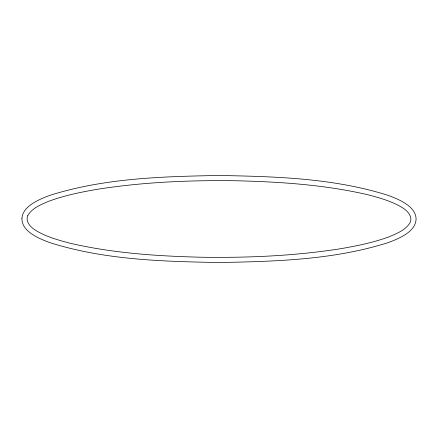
<?xml version="1.0" encoding="UTF-8"?>
<svg xmlns="http://www.w3.org/2000/svg" width="438" height="438" viewBox="0 0 438 438"><rect width="100%" height="100%" fill="white"/><g stroke="black" fill="none" stroke-linecap="round" stroke-linejoin="round"><path stroke-width="0.66" d="M21.905 218.732C21.938 228.11 30.835 233.991 38.314 237.768A77.997 77.997 0 0 0 40.219 238.694L44.178 240.435A123.708 123.708 0 0 0 50.458 242.822C104.748 259.898 162.558 261.508 219 262.515C275.447 261.513 333.247 259.893 387.548 242.822A123.636 123.636 0 0 0 393.828 240.435L397.781 238.694A78.145 78.145 0 0 0 399.686 237.768C407.099 234.012 415.87 228.258 416.1 219C415.87 209.742 407.099 203.988 399.686 200.232A78.002 78.002 0 0 0 397.781 199.306L393.822 197.565A123.708 123.708 0 0 0 387.542 195.178C333.252 178.102 275.442 176.492 219 175.485C162.553 176.487 104.753 178.107 50.452 195.178A123.636 123.636 0 0 0 44.172 197.565L40.219 199.306A78.145 78.145 0 0 0 38.314 200.232C30.972 203.966 22.327 209.599 21.905 218.732M27.797 215.551C25.311 221.256 30.014 226.528 34.432 229.567C45.185 236.52 57.696 239.947 69.954 243.2C113.113 253.241 157.565 256.153 201.748 257.243C247.946 257.905 294.309 255.94 340.003 248.811C356.773 245.953 373.548 242.57 389.535 236.635C397.135 233.295 405.845 230.021 410.203 222.449C412.689 216.744 407.986 211.472 403.568 208.433C392.815 201.48 380.299 198.053 368.046 194.8C324.886 184.759 280.435 181.847 236.252 180.757C190.054 180.095 143.691 182.06 97.997 189.189C81.227 192.047 64.452 195.43 48.465 201.365C40.865 204.705 32.155 207.979 27.797 215.551"/></g></svg>
